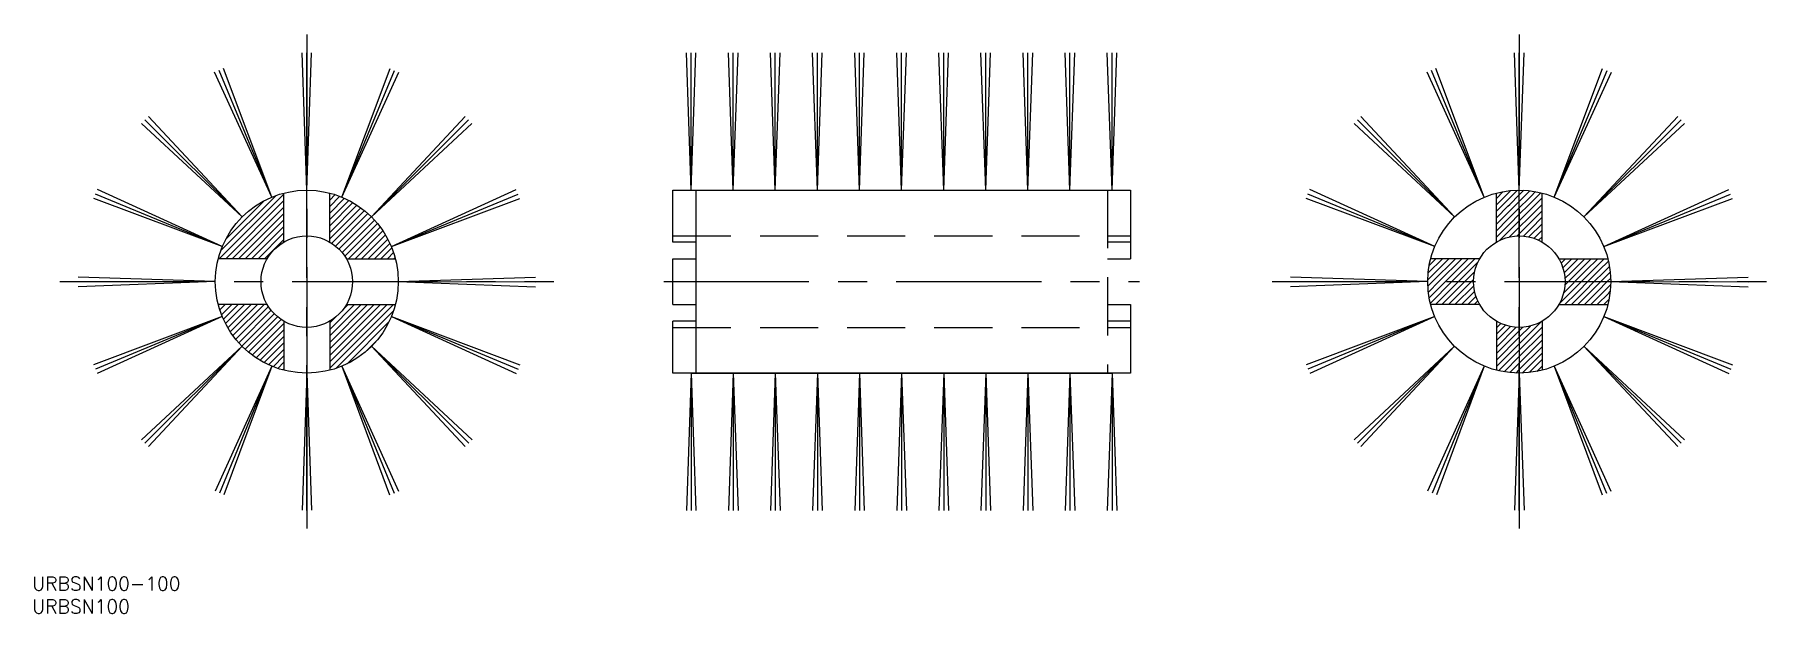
# Model space of a CAD drawing. Extents: x -59 to 319, y -73 to 54.
import ezdxf

# ---------------------------------------------------------------- set-up
doc = ezdxf.new("R2010")
doc.units = 0
doc.linetypes.add('CENTER', pattern=[50.8, 31.75, -6.35, 6.35, -6.35])
doc.linetypes.add('DASHED', pattern=[19.05, 12.7, -6.35])
doc.layers.get('0').update_dxf_attribs({"linetype": 'CONTINUOUS'})
doc.layers.add('CENTER', color=1, linetype='CENTER')
doc.styles.get("Standard").update_dxf_attribs({"font": 'txt.shx', "height": 3, "bigfont": 'bigfont.shx'})

# ---------------------------------------------------------------- blocks, each defined once
blk = doc.blocks.new('*U2')
at = {"color": 7, "linetype": 'CONTINUOUS'}
blk.add_text('URBSN100-100', height=3, dxfattribs=at).set_placement((-60, -67.52))
blk = doc.blocks.new('*U3')
at = {"color": 7, "linetype": 'CONTINUOUS'}
blk.add_text('URBSN100', height=3, dxfattribs=at).set_placement((-60, -72.52))

msp = doc.modelspace()

# ---------------------------------------------------------------- linework, layer by layer
at = {"color": 7, "linetype": 'CONTINUOUS'}
for p, q in [((0, 20), (-1.05, 49.99)), ((0, 20), (0, 50)), ((0, 20), (1.05, 49.99)), ((84, 20), (82.95, 50)), ((84, 20), (84, 50)), ((84, 20), (85.05, 50)), ((93.2, 20), (92.15, 50)), ((93.2, 20), (93.2, 50)), ((93.2, 20), (94.25, 50)), ((102.4, 20), (101.35, 50)), ((102.4, 20), (102.4, 50)), ((102.4, 20), (103.45, 50)), ((111.6, 20), (110.55, 50)), ((111.6, 20), (111.6, 50)), ((111.6, 20), (112.65, 50)), ((120.8, 20), (119.75, 50)), ((120.8, 20), (120.8, 50)), ((120.8, 20), (121.85, 50)), ((130, 20), (128.95, 50)), ((130, 20), (130, 50)), ((130, 20), (131.05, 50)), ((139.2, 20), (138.15, 50)), ((139.2, 20), (139.2, 50)), ((139.2, 20), (140.25, 50)), ((148.4, 20), (147.35, 50)), ((148.4, 20), (148.4, 50)), ((148.4, 20), (149.45, 50)), ((157.6, 20), (156.55, 50)), ((157.6, 20), (157.6, 50)), ((157.6, 20), (158.65, 50)), ((166.8, 20), (165.75, 50)), ((166.8, 20), (166.8, 50)), ((166.8, 20), (167.85, 50)), ((176, 20), (174.95, 50)), ((176, 20), (176, 50)), ((176, 20), (177.05, 50)), ((265, 20), (263.95, 49.99)), ((265, 20), (265, 50)), ((265, 20), (266.05, 49.99)), ((-7.65, 18.48), (-20.14, 45.76)), ((-7.65, 18.48), (-19.18, 46.17)), ((-7.65, 18.48), (-18.21, 46.57)), ((7.65, 18.48), (18.21, 46.57)), ((7.65, 18.48), (19.18, 46.17)), ((7.65, 18.48), (20.14, 45.76)), ((257.35, 18.48), (244.86, 45.76)), ((257.35, 18.48), (245.82, 46.17)), ((257.35, 18.48), (246.79, 46.57)), ((272.65, 18.48), (283.21, 46.57)), ((272.65, 18.48), (284.18, 46.17)), ((272.65, 18.48), (285.14, 45.76)), ((-14.14, 14.14), (-36.1, 34.59)), ((-14.14, 14.14), (-35.37, 35.34)), ((-14.14, 14.14), (-34.62, 36.08)), ((14.14, 14.14), (34.62, 36.08)), ((14.14, 14.14), (35.37, 35.34)), ((14.14, 14.14), (36.1, 34.59)), ((250.86, 14.14), (228.9, 34.59)), ((250.86, 14.14), (229.63, 35.34)), ((250.86, 14.14), (230.38, 36.08)), ((279.14, 14.14), (299.62, 36.08)), ((279.14, 14.14), (300.37, 35.34)), ((279.14, 14.14), (301.1, 34.59)), ((-18.48, 7.65), (-46.19, 19.15)), ((-18.48, 7.65), (-45.77, 20.12)), ((-5, 8.66), (-5, 19.36)), ((5, 8.66), (5, 19.36)), ((18.48, 7.65), (45.77, 20.12)), ((18.48, 7.65), (46.19, 19.15)), ((246.52, 7.65), (218.81, 19.15)), ((246.52, 7.65), (219.23, 20.12)), ((260, 8.66), (260, 19.36)), ((270, 8.66), (270, 19.36)), ((283.48, 7.65), (310.77, 20.12)), ((283.48, 7.65), (311.19, 19.15)), ((-18.48, 7.65), (-46.58, 18.18)), ((18.48, 7.65), (46.58, 18.18)), ((246.52, 7.65), (218.42, 18.18)), ((283.48, 7.65), (311.58, 18.18)), ((85, 8.66), (80, 8.66)), ((85, 8.66), (85, 5)), ((-8.66, 5), (-19.36, 5)), ((8.66, 5), (19.36, 5)), ((80, 5), (85, 5)), ((175, 5), (180, 5)), ((256.34, 5), (245.64, 5)), ((273.66, 5), (284.36, 5)), ((-20, 0), (-49.99, 1)), ((-20, 0), (-49.99, -1.1)), ((20, 0), (49.99, 1)), ((20, 0), (49.99, -1.1)), ((245, 0), (215.01, 1)), ((245, 0), (215.01, -1.1)), ((285, 0), (314.99, 1)), ((285, 0), (314.99, -1.1)), ((-20, 0), (-50, -0.05)), ((20, 0), (50, -0.05)), ((245, 0), (215, -0.05)), ((285, 0), (315, -0.05)), ((-8.66, -5), (-19.36, -5)), ((8.66, -5), (19.36, -5)), ((80, -5), (85, -5)), ((85, -5), (85, -8.66)), ((175, -5), (180, -5)), ((256.34, -5), (245.64, -5)), ((273.66, -5), (284.36, -5)), ((-18.48, -7.65), (-46.59, -18.15)), ((-18.48, -7.65), (-46.2, -19.12)), ((-18.48, -7.65), (-45.79, -20.08)), ((-5, -8.66), (-5, -19.36)), ((5, -8.66), (5, -19.36)), ((18.48, -7.65), (46.2, -19.12)), ((18.48, -7.65), (46.59, -18.15)), ((18.48, -7.65), (45.79, -20.08)), ((85, -8.66), (80, -8.66)), ((180, -8.66), (175, -8.66)), ((246.52, -7.65), (218.41, -18.15)), ((246.52, -7.65), (218.8, -19.12)), ((246.52, -7.65), (219.21, -20.08)), ((260, -8.66), (260, -19.36)), ((270, -8.66), (270, -19.36)), ((283.48, -7.65), (311.2, -19.12)), ((283.48, -7.65), (311.59, -18.15)), ((283.48, -7.65), (310.79, -20.08)), ((-14.14, -14.14), (-36.11, -34.59)), ((-14.14, -14.14), (-35.38, -35.33)), ((-14.14, -14.14), (-34.63, -36.07)), ((14.14, -14.14), (35.38, -35.33)), ((14.14, -14.14), (36.11, -34.59)), ((14.14, -14.14), (34.63, -36.07)), ((250.86, -14.14), (228.89, -34.59)), ((250.86, -14.14), (229.62, -35.33)), ((250.86, -14.14), (230.37, -36.07)), ((279.14, -14.14), (300.38, -35.33)), ((279.14, -14.14), (301.11, -34.59)), ((279.14, -14.14), (299.63, -36.07)), ((-7.65, -18.48), (-20.03, -45.81)), ((-7.65, -18.48), (-19.07, -46.22)), ((-7.65, -18.48), (-18.1, -46.61)), ((7.65, -18.48), (19.07, -46.22)), ((7.65, -18.48), (20.03, -45.81)), ((7.65, -18.48), (18.1, -46.61)), ((257.35, -18.48), (244.97, -45.81)), ((257.35, -18.48), (245.93, -46.22)), ((257.35, -18.48), (246.9, -46.61)), ((272.65, -18.48), (284.07, -46.22)), ((272.65, -18.48), (285.03, -45.81)), ((272.65, -18.48), (283.1, -46.61)), ((0, -20), (-1.05, -49.99)), ((0, -20), (0, -50)), ((0, -20), (1.05, -49.99)), ((84, -20), (82.95, -50)), ((84, -20), (176, -20)), ((84, -20), (84, -50)), ((84, -20), (85.05, -50)), ((93.2, -20), (92.15, -50)), ((93.2, -20), (93.2, -50)), ((93.2, -20), (94.25, -50)), ((102.4, -20), (101.35, -50)), ((102.4, -20), (102.4, -50)), ((102.4, -20), (103.45, -50)), ((111.6, -20), (110.55, -50)), ((111.6, -20), (111.6, -50)), ((111.6, -20), (112.65, -50)), ((120.8, -20), (119.75, -50)), ((120.8, -20), (120.8, -50)), ((120.8, -20), (121.85, -50)), ((130, -20), (128.95, -50)), ((130, -20), (130, -50)), ((130, -20), (131.05, -50)), ((139.2, -20), (138.15, -50)), ((139.2, -20), (139.2, -50)), ((139.2, -20), (140.25, -50)), ((148.4, -20), (147.35, -50)), ((148.4, -20), (148.4, -50)), ((148.4, -20), (149.45, -50)), ((157.6, -20), (156.55, -50)), ((157.6, -20), (157.6, -50)), ((157.6, -20), (158.65, -50)), ((166.8, -20), (165.75, -50)), ((166.8, -20), (166.8, -50)), ((166.8, -20), (167.85, -50)), ((176, -20), (174.95, -50)), ((176, -20), (176, -50)), ((176, -20), (177.05, -50)), ((265, -20), (263.95, -49.99)), ((265, -20), (265, -50)), ((265, -20), (266.05, -49.99))]:
    msp.add_line(p, q, dxfattribs=at)
at = {"color": 0, "linetype": 'CONTINUOUS'}
for p, q in [((-19.14, 5), (-5, 19.14)), ((5, 19.24), (5.1, 19.34)), ((5, 17.83), (6.19, 19.02)), ((260, 18.21), (261.48, 19.69)), ((260, 16.8), (262.5, 19.3)), ((262.5, 19.3), (262.93, 19.73)), ((262.93, 18.32), (264.61, 20)), ((262.93, 19.73), (263.11, 19.91)), ((262.93, 16.9), (265, 18.97)), ((265, 18.97), (266.01, 19.97)), ((265, 17.55), (267.07, 19.62)), ((267.07, 19.62), (267.31, 19.87)), ((267.5, 18.64), (268.54, 19.68)), ((267.5, 17.23), (269.71, 19.44)), ((-18.84, 6.72), (-6.72, 18.84)), ((-17.75, 9.23), (-9.23, 17.75)), ((-17.73, 5), (-5, 17.73)), ((-16.31, 5), (-5, 16.31)), ((5, 16.41), (7.23, 18.65)), ((5, 15), (8.23, 18.23)), ((5, 13.59), (9.18, 17.77)), ((5, 12.17), (10.09, 17.27)), ((5, 10.76), (10.97, 16.72)), ((5, 9.34), (11.8, 16.15)), ((5.45, 8.38), (12.6, 15.53)), ((260, 15.38), (262.5, 17.88)), ((260, 13.97), (262.5, 16.47)), ((262.5, 17.88), (262.93, 18.32)), ((262.5, 16.47), (262.93, 16.9)), ((262.5, 15.05), (262.93, 15.49)), ((262.93, 15.49), (265, 17.55)), ((262.93, 14.07), (265, 16.14)), ((264.5, 9.99), (270, 15.48)), ((265, 16.14), (267.07, 18.21)), ((265, 14.73), (267.07, 16.79)), ((265, 13.31), (267.07, 15.38)), ((267.07, 18.21), (267.5, 18.64)), ((267.07, 16.79), (267.5, 17.23)), ((267.07, 15.38), (267.5, 15.81)), ((267.5, 15.81), (270, 18.31)), ((267.5, 14.4), (270, 16.9)), ((267.5, 12.98), (270, 15.48)), ((-14.9, 5), (-5, 14.9)), ((-13.49, 5), (-5, 13.49)), ((-12.07, 5), (-5, 12.07)), ((6.27, 7.79), (13.36, 14.88)), ((7.02, 7.12), (14.09, 14.19)), ((7.7, 6.38), (14.78, 13.47)), ((8.3, 5.57), (15.44, 12.71)), ((9.14, 5), (16.06, 11.92)), ((260, 12.55), (262.5, 15.05)), ((260, 11.14), (262.5, 13.64)), ((260, 9.73), (262.5, 12.23)), ((262.5, 13.64), (262.93, 14.07)), ((262.5, 12.23), (262.93, 12.66)), ((262.87, 9.77), (265, 11.9)), ((262.93, 12.66), (265, 14.73)), ((262.93, 11.24), (265, 13.31)), ((265, 11.9), (267.07, 13.96)), ((265, 10.48), (267.07, 12.55)), ((267.07, 13.96), (267.5, 14.4)), ((267.07, 12.55), (267.5, 12.98)), ((267.07, 11.14), (267.5, 11.57)), ((267.12, 9.77), (270, 12.65)), ((267.5, 11.57), (270, 14.07)), ((-10.66, 5), (-5, 10.66)), ((-9.24, 5), (-5, 9.24)), ((10.56, 5), (16.64, 11.09)), ((11.97, 5), (17.19, 10.22)), ((13.38, 5), (17.7, 9.31)), ((14.8, 5), (18.17, 8.37)), ((260.73, 9.04), (262.5, 10.81)), ((262.5, 10.81), (262.93, 11.24)), ((265.89, 9.96), (267.07, 11.14)), ((268.23, 9.47), (270, 11.24)), ((269.23, 9.06), (270, 9.83)), ((16.21, 5), (18.59, 7.38)), ((17.63, 5), (18.97, 6.34)), ((19.04, 5), (19.3, 5.26)), ((245, 0.39), (249.62, 5)), ((245.09, 1.89), (248.2, 5)), ((245.31, 3.52), (246.79, 5)), ((246.03, 0), (251.03, 5)), ((247.45, 0), (252.45, 5)), ((248.86, 0), (253.86, 5)), ((250.27, 0), (255.27, 5)), ((251.69, 0), (255.96, 4.27)), ((274.14, 4.06), (275.07, 5)), ((274.53, 3.04), (276.49, 5)), ((275.4, 2.5), (277.9, 5)), ((276.82, 2.5), (279.32, 5)), ((278.23, 2.5), (280.73, 5)), ((279.64, 2.5), (282.14, 5)), ((281.06, 2.5), (283.56, 5)), ((282.47, 2.5), (284.48, 4.51)), ((245.03, -1.01), (246.03, 0)), ((245.13, -2.31), (247.45, 0)), ((245.32, -3.54), (248.86, 0)), ((245.56, -4.71), (250.27, 0)), ((246.69, -5), (251.69, 0)), ((248.1, -5), (253.1, 0)), ((249.52, -5), (254.52, 0)), ((253.1, 0), (255.23, 2.13)), ((254.52, 0), (255.01, 0.5)), ((274.7, -2.45), (279.21, 2.07)), ((274.97, 2.07), (275.4, 2.5)), ((274.97, -0.76), (277.8, 2.07)), ((274.98, 0.66), (276.38, 2.07)), ((276.38, 2.07), (276.82, 2.5)), ((276.49, -2.07), (278.56, 0)), ((277.8, 2.07), (278.23, 2.5)), ((277.91, -2.07), (279.97, 0)), ((278.56, 0), (280.63, 2.07)), ((279.21, 2.07), (279.64, 2.5)), ((279.32, -2.07), (281.39, 0)), ((279.97, 0), (282.04, 2.07)), ((280.63, 2.07), (281.06, 2.5)), ((280.73, -2.07), (282.8, 0)), ((281.39, 0), (283.45, 2.07)), ((282.04, 2.07), (282.47, 2.5)), ((282.15, -2.07), (284.22, 0)), ((282.8, 0), (284.87, 2.07)), ((283.45, 2.07), (283.89, 2.5)), ((283.89, 2.5), (284.72, 3.33)), ((284.22, 0), (284.99, 0.77)), ((284.87, 2.07), (284.89, 2.09)), ((250.93, -5), (255.04, -0.89)), ((252.35, -5), (255.23, -2.12)), ((253.76, -5), (255.53, -3.23)), ((273.79, -4.77), (276.49, -2.07)), ((274.97, -5), (277.47, -2.5)), ((276.39, -5), (278.89, -2.5)), ((277.47, -2.5), (277.91, -2.07)), ((277.8, -5), (280.3, -2.5)), ((278.89, -2.5), (279.32, -2.07)), ((279.22, -5), (281.72, -2.5)), ((280.3, -2.5), (280.73, -2.07)), ((280.63, -5), (283.13, -2.5)), ((281.72, -2.5), (282.15, -2.07)), ((282.04, -5), (284.54, -2.5)), ((283.13, -2.5), (283.56, -2.07)), ((283.56, -2.07), (284.99, -0.64)), ((284.54, -2.5), (284.88, -2.16)), ((-19.34, -5.1), (-19.24, -5)), ((-19.02, -6.19), (-17.83, -5)), ((-18.65, -7.23), (-16.41, -5)), ((-18.23, -8.23), (-15, -5)), ((-17.77, -9.18), (-13.59, -5)), ((-17.27, -10.09), (-12.17, -5)), ((-16.72, -10.97), (-10.76, -5)), ((-16.15, -11.8), (-9.34, -5)), ((-15.53, -12.6), (-8.38, -5.45)), ((-14.88, -13.36), (-7.79, -6.27)), ((-14.19, -14.09), (-7.12, -7.02)), ((5, -18.94), (18.94, -5)), ((5, -17.53), (17.53, -5)), ((5, -16.11), (16.11, -5)), ((5, -14.7), (14.7, -5)), ((5, -13.28), (13.28, -5)), ((5, -11.87), (11.87, -5)), ((5, -10.46), (10.46, -5)), ((6.41, -18.94), (18.94, -6.41)), ((7.86, -6.18), (9.04, -5)), ((255.17, -5), (255.94, -4.23)), ((283.46, -5), (284.63, -3.83)), ((-13.47, -14.78), (-6.38, -7.7)), ((-12.71, -15.44), (-5.57, -8.3)), ((-11.92, -16.06), (-5, -9.14)), ((-11.09, -16.64), (-5, -10.56)), ((5, -9.04), (6.18, -7.86)), ((8.82, -17.95), (17.95, -8.82)), ((260, -10.07), (260.94, -9.14)), ((260, -11.49), (261.96, -9.53)), ((260, -12.9), (263.09, -9.82)), ((260, -14.32), (264.34, -9.98)), ((260, -15.73), (265, -10.73)), ((265, -13.56), (270, -8.56)), ((265, -12.14), (267.45, -9.7)), ((265, -14.97), (270, -9.97)), ((265, -10.73), (265.76, -9.97)), ((-10.22, -17.19), (-5, -11.97)), ((-9.31, -17.7), (-5, -13.38)), ((-8.37, -18.17), (-5, -14.8)), ((12.9, -15.28), (15.28, -12.9)), ((260, -17.14), (265, -12.14)), ((260, -18.56), (265, -13.56)), ((260.49, -19.48), (265, -14.97)), ((265, -16.39), (270, -11.39)), ((265, -17.8), (270, -12.8)), ((265, -19.22), (270, -14.22)), ((-7.38, -18.59), (-5, -16.21)), ((-6.34, -18.97), (-5, -17.63)), ((261.67, -19.72), (265, -16.39)), ((262.91, -19.89), (265, -17.8)), ((265.64, -19.99), (270, -15.63)), ((267.16, -19.88), (270, -17.04)), ((268.83, -19.63), (270, -18.46)), ((-5.26, -19.3), (-5, -19.04)), ((264.23, -19.99), (265, -19.22))]:
    msp.add_line(p, q, dxfattribs=at)
at = {"color": 3, "linetype": 'DASHED'}
for p, q in [((85, 20), (85, 8.66)), ((175, 20), (175, -20)), ((80, 10), (180, 10)), ((180, 8.66), (175, 8.66)), ((85, 5), (85, -5)), ((80, -10), (180, -10)), ((85, -8.66), (85, -20))]:
    msp.add_line(p, q, dxfattribs=at)
at = {"color": 7, "linetype": 'CONTINUOUS'}
for points in [[(80, 8.66), (80, 20), (180, 20), (180, 5)], [(80, -5), (80, 5)], [(180, -5), (180, -20), (80, -20), (80, -8.66)]]:
    msp.add_lwpolyline(points, dxfattribs=at)
for centre, radius in [((0, 0), 20), ((265, 0), 20), ((0, 0), 10), ((265, 0), 10)]:
    msp.add_circle(centre, radius, dxfattribs=at)
at = {"layer": 'CENTER', "color": 1, "linetype": 'CENTER'}
for p, q in [((0, 54), (0, -54)), ((265, 54), (265, -54)), ((0, -50), (0, 50)), ((265, -50), (265, 50)), ((-54, 0), (54, 0)), ((78, 0), (182, 0)), ((211, 0), (319, 0))]:
    msp.add_line(p, q, dxfattribs=at)

# ---------------------------------------------------------------- block references
at = {"color": 7, "linetype": 'CONTINUOUS'}
for name in ['*U2', '*U3']:
    msp.add_blockref(name, (0, 0), dxfattribs=at)

doc.saveas('drawing.dxf')
